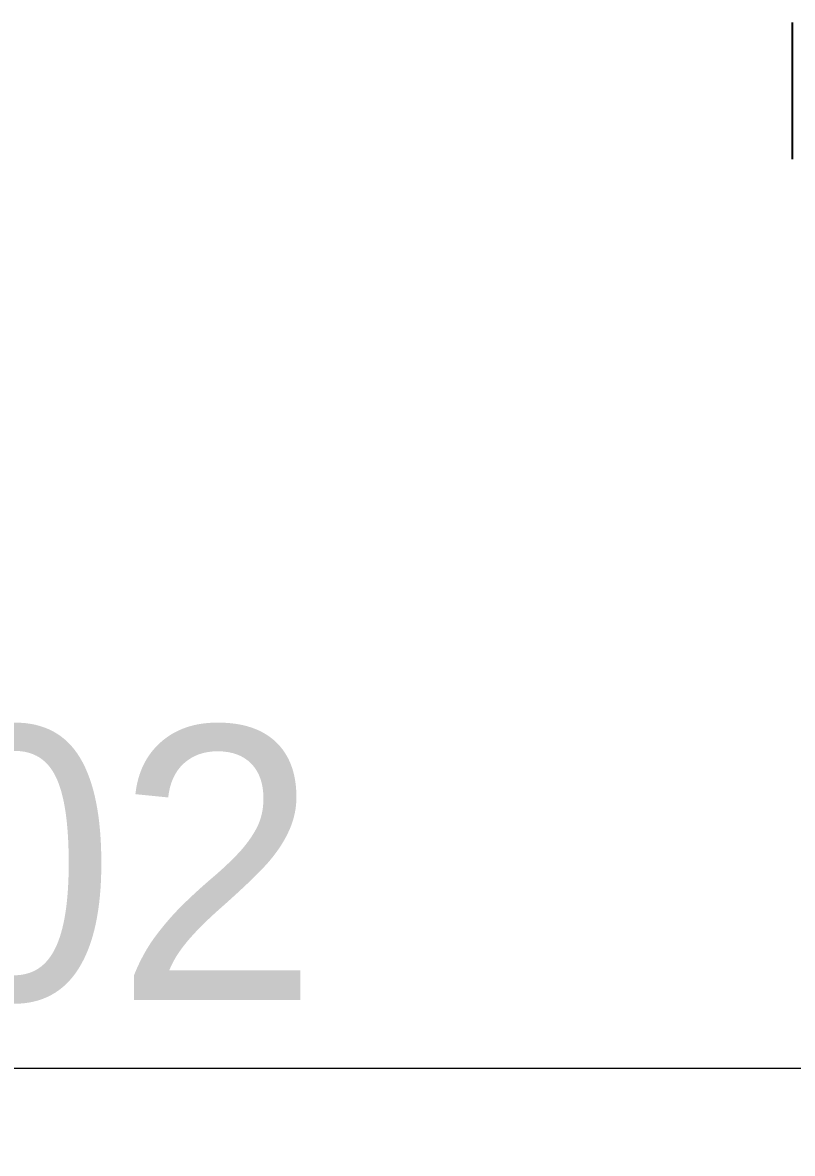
# Model space of a CAD drawing. Header units: millimetres. Extents: x 5308 to 9632, y 1173 to 3839.
# Drawn here: x 9156.8 to 9184.99, y 3186.25 to 3227.63 of the extents above; entities that cross this region are included whole.
import ezdxf

# ---------------------------------------------------------------- set-up
doc = ezdxf.new("R2010")
doc.units = ezdxf.units.MM
doc.header["$LTSCALE"] = 4
doc.header["$PDMODE"] = 3
doc.header["$PDSIZE"] = 0.3125
doc.layers.get('0').update_dxf_attribs({"linetype": 'CONTINUOUS'})
doc.layers.get('Defpoints').update_dxf_attribs({"linetype": 'CONTINUOUS'})
doc.styles.add('DLB3013-CR2S_시공도$0$Daelim Dimension', font='')
doc.styles.get('DLB3013-CR2S_시공도$0$Daelim Dimension').set_extended_font_data('나눔고딕')
doc.dimstyles.new('DLB3013-CR2S_시공도$0$DEFAULT', dxfattribs={"dimscale": 2, "dimtxt": 2, "dimasz": 2, "dimexe": 0, "dimexo": 2, "dimgap": 1, "dimtad": 1, "dimdec": 1, "dimzin": 9, "dimdsep": 46, "dimtxsty": 'DLB3013-CR2S_시공도$0$Daelim Dimension', "dimcen": 0.5, "dimclrd": 252, "dimclre": 252, "dimclrt": 3, "dimadec": 1, "dimazin": 0, "dimtfac": 1, "dimtdec": 1, "dimtix": 1, "dimtmove": 0, "dimatfit": 3, "dimfxl": 1, "dimtolj": 1, "dimtzin": 1, "dimlwd": 9, "dimlwe": 9, "dimarcsym": 0})

# ---------------------------------------------------------------- blocks, each defined once
blk = doc.blocks.new('*D4')
at = {"color": 5, "lineweight": 9, "ltscale": 0.5, "transparency": 16777216}
for p, q in [((9105.488, 3184.725), (9105.488, 3191.375)), ((9207.488, 3184.725), (9207.488, 3191.375)), ((9114.488, 3189.375), (9198.488, 3189.375))]:
    blk.add_line(p, q, dxfattribs=at)
at = {"color": 5, "ltscale": 0.5, "transparency": 16777216}
for points in [[(9114.488, 3190.875), (9114.488, 3187.875), (9105.488, 3189.375)], [(9198.488, 3190.875), (9198.488, 3187.875), (9207.488, 3189.375)]]:
    blk.add_solid(points, dxfattribs=at)
at = {"layer": 'Defpoints', "color": 0, "ltscale": 0.5, "transparency": 16777216}
for p in [(9207.488, 3189.375), (9105.488, 3180.725), (9207.488, 3180.725)]:
    blk.add_point(p, dxfattribs=at)
at = {"color": 7, "ltscale": 0.5, "transparency": 16777216, "insert": (9156.488, 3196.797), "char_height": 10, "attachment_point": 5, "style": 'DLB3013-CR2S_시공도$0$Daelim Dimension'}
blk.add_mtext('\\A1;102', dxfattribs=at)

msp = doc.modelspace()

# ---------------------------------------------------------------- linework, layer by layer
at = {"color": 7, "linetype": 'Continuous'}
msp.add_line((9184.988, 3222.632), (9184.988, 3227.632), dxfattribs=at)

# ---------------------------------------------------------------- dimensions: what is measured, and where the dimension line sits
at = {"color": 5, "ltscale": 0.5}
dim = msp.add_linear_dim(base=(9207.488, 3189.375), p1=(9105.488, 3180.725), p2=(9207.488, 3180.725), dimstyle='DLB3013-CR2S_시공도$0$DEFAULT', override={"dimtxt": 5, "dimasz": 4.5, "dimexe": 1, "dimdec": 0, "dimclrd": 5, "dimclre": 5, "dimclrt": 7}, dxfattribs=at)
dim.commit()
dim.dimension.update_dxf_attribs({"geometry": '*D4', "text_midpoint": (9156.488, 3196.797)})

doc.saveas('drawing.dxf')
